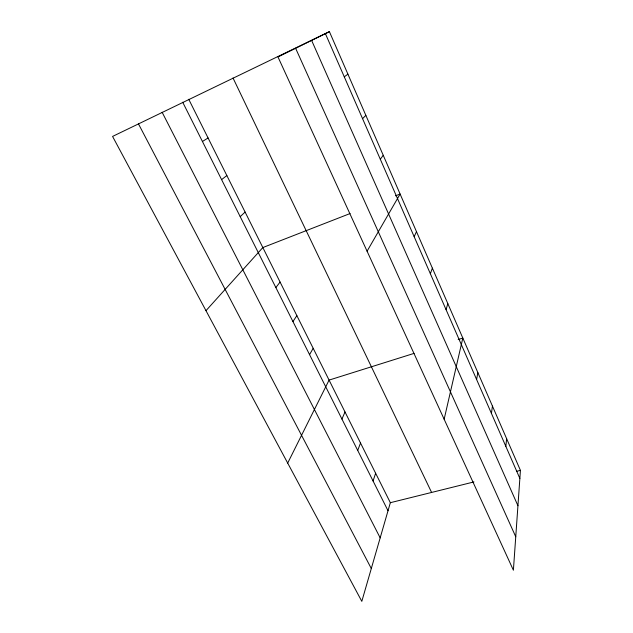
<?xml version="1.0" encoding="UTF-8"?>
<svg xmlns="http://www.w3.org/2000/svg" width="633" height="633" viewBox="0 0 633 633"><rect width="100%" height="100%" fill="white"/><g stroke="black" fill="none" stroke-linecap="round" stroke-linejoin="round"><path stroke-width="0.95" d="M520.429 470.366L513.395 570.206L277.99 56.97L329.405 31.65L520.429 470.366L516.678 471.3M505.846 446.384L506.629 438.677M491.437 413.42L492.442 406.085M476.602 379.491L477.844 372.56M444.152 419.236L462.818 338.062L458.173 339.525M446.067 309.648L447.816 303.603M188.729 99.27L390.347 502.697L361.815 601.35L112.571 136.427L329.405 31.65M373.066 481.001L375.63 473.255M430.353 273.709L432.379 268.139M357.716 450.451L360.525 443.029M341.939 419.07L345.017 411.988M414.172 236.695L416.482 231.631M287.691 463.087L329.073 380.101L414.085 353.38M309.561 354.638L313.185 348.3M367.077 251.198L400.111 194.03L395.506 195.826M292.937 321.572L296.861 315.638M380.306 159.239L383.242 155.283M275.853 287.58L280.087 282.073M205.978 310.676L262.837 247.558L350.081 213.543M362.574 118.68L365.85 115.348M240.2 216.644L245.098 212.071M221.597 179.622L226.851 175.555M344.273 76.83L347.913 74.156M202.433 141.491L208.067 137.97M390.347 502.697L473.943 481.927M138.429 123.815L371.302 568.529M162.119 112.255L380.172 537.86M182.692 102.214L388.021 510.744M233.015 77.978L431.603 492.442M295.619 48.29L515.753 536.768M311.618 40.409L517.936 505.727M325.386 33.628L519.859 478.437"/></g></svg>
